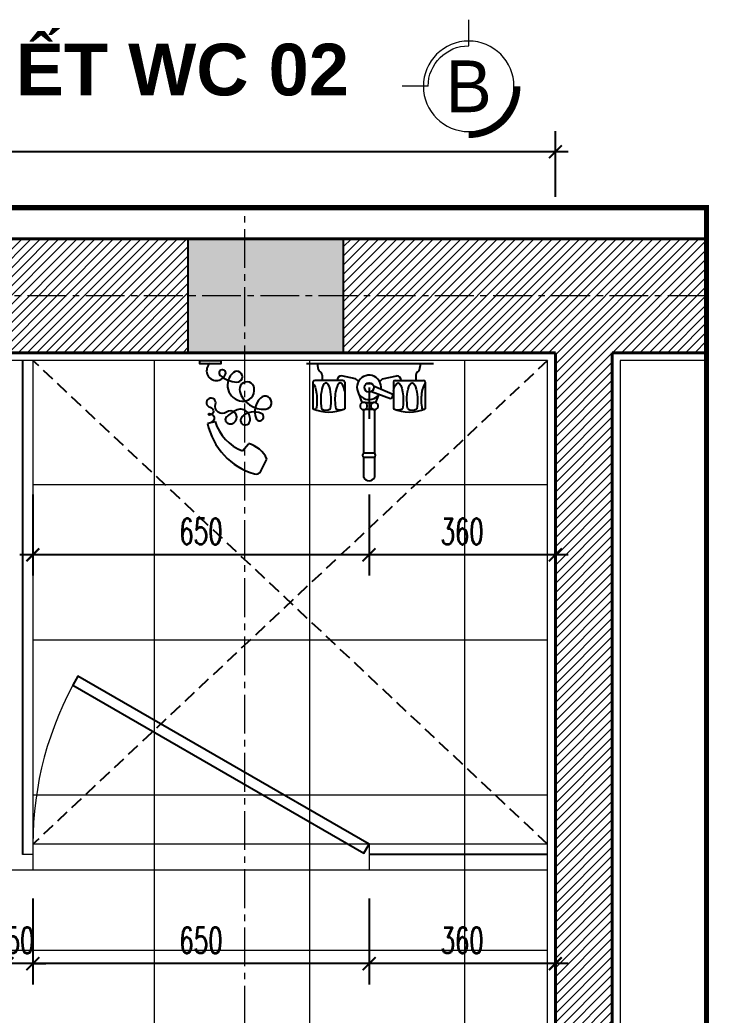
# Model space of a CAD drawing. Header units: millimetres. Extents: x -229618 to 2906, y -178063 to 96806.
# Drawn here: x -119218 to -117886, y -54675 to -52751 of the extents above; entities that cross this region are included whole.
import ezdxf
from ezdxf.enums import TextEntityAlignment as Align

# ---------------------------------------------------------------- set-up
doc = ezdxf.new("R2010")
doc.units = ezdxf.units.MM
doc.header["$LTSCALE"] = 200
doc.header["$MEASUREMENT"] = 0
doc.header["$PDMODE"] = 3
doc.header["$PDSIZE"] = 50
doc.linetypes.add('CENTER2', pattern=[1.125, 0.75, -0.125, 0.125, -0.125])
doc.linetypes.add('DASHED2', pattern=[0.375, 0.25, -0.125])
doc.layers.get('0').update_dxf_attribs({"color": 95, "linetype": 'CONTINUOUS'})
doc.layers.get('DEFPOINTS').update_dxf_attribs({"linetype": 'CONTINUOUS'})
for name, color, linetype, lineweight in [('A-Glaz', 151, 'CONTINUOUS', 25), ('cat', 1, 'CONTINUOUS', 40), ('hatch', 250, 'CONTINUOUS', 5), ('khuat', 8, 'DASHED2', 15), ('nho', 252, 'CONTINUOUS', 15), ('thay', 7, 'CONTINUOUS', 18), ('tim', 18, 'CENTER2', 9)]:
    doc.layers.add(name, color=color, linetype=linetype, lineweight=lineweight)
for name, color, linetype in [('COT', 2, 'CONTINUOUS'), ('DIM', 251, 'CONTINUOUS'), ('NOITHAT', 99, 'CONTINUOUS'), ('TEXT', 33, 'CONTINUOUS'), ('VAT-LIEU', 251, 'CONTINUOUS')]:
    doc.layers.add(name, color=color, linetype=linetype)
doc.styles.add('Aria H B iso', font='Vharialb_0.ttf')
doc.styles.add('Aria H iso', font='Vharial_0.ttf')
doc.styles.add('dam', font='Vhavanb_0.ttf', dxfattribs={"width": 0.9, "height": 450})
doc.styles.add('Scale', font='vnsimli.shx', dxfattribs={"width": 0.65, "bigfont": 'bigfont.shx'})
doc.dimstyles.new('Scale', dxfattribs={"dimscale": 75, "dimtxt": 2, "dimasz": 1, "dimexe": 1.6, "dimexo": 0, "dimgap": 0.8, "dimtad": 1, "dimdec": 0, "dimzin": 0, "dimdsep": 46, "dimtxsty": 'Scale', "dimblk": 'ARCHTICK', "dimcen": 0.1, "dimdle": 1, "dimclrd": 256, "dimclre": 256, "dimclrt": 3, "dimadec": 0, "dimazin": 0, "dimtfac": 1, "dimtdec": 0, "dimtix": 1, "dimtmove": 2, "dimatfit": 3, "dimldrblk": 'ARCHTICK', "dimfxl": 0, "dimtolj": 1, "dimtzin": 0, "dimarcsym": 0})

# ---------------------------------------------------------------- blocks, each defined once
blk = doc.blocks.new('*U871')
at = {"layer": 'thay', "ltscale": 600}
for p, q in [((0, -200), (0, 0)), ((313.2, -513.2), (513.2, -513.2))]:
    blk.add_line(p, q, dxfattribs=at)
at = {"layer": 'thay', "ltscale": 600, "const_width": 50}
blk.add_lwpolyline([(-375, -513.2, 0.414214), (0, -888.2, 0.414214)], format="xyb", dxfattribs=at)
at = {"layer": 'thay', "ltscale": 600}
blk.add_circle((0, -513.2), 350, dxfattribs=at)
blk.add_arc((0, -513.2), 313.2, 0, 90, dxfattribs=at)
at = {"layer": 'TEXT', "linetype": 'Continuous', "style": 'Aria H iso'}
blk.add_attdef('A', text='', height=350, dxfattribs=at).set_placement((0, -670.6), align=Align.CENTER)
blk = doc.blocks.new('_ArchTick')
at = {"color": 0, "linetype": 'ByBlock', "const_width": 0.15}
blk.add_lwpolyline([(-0.5, -0.5), (0.5, 0.5)], dxfattribs=at)
blk = doc.blocks.new('*D1055')
at = {"layer": 'DEFPOINTS', "color": 0, "linetype": 'Continuous'}
for p in [(-118543.2, -54449.2), (-118183.1, -54449.2), (-118543.2, -54575.3)]:
    blk.add_point(p, dxfattribs=at)
at = {"layer": 'DIM', "linetype": 'Continuous', "lineweight": -2}
for p, q in [((-118543.2, -54449.2), (-118543.2, -54615.3)), ((-118183.1, -54449.2), (-118183.1, -54615.3)), ((-118158.1, -54575.3), (-118568.2, -54575.3))]:
    blk.add_line(p, q, dxfattribs=at)
at = {"layer": 'DIM', "linetype": 'Continuous', "lineweight": -2, "xscale": 25, "yscale": 25, "zscale": 25, "rotation": 180}
blk.add_blockref('_ArchTick', (-118543.2, -54575.3), dxfattribs=at)
at = {"layer": 'DIM', "linetype": 'Continuous', "lineweight": -2, "xscale": 25, "yscale": 25, "zscale": 25}
blk.add_blockref('_ArchTick', (-118183.1, -54575.3), dxfattribs=at)
at = {"layer": 'DIM', "color": 3, "linetype": 'Continuous', "insert": (-118363.2, -54530.3), "char_height": 50, "attachment_point": 5, "style": 'Scale'}
blk.add_mtext('\\A1;360', dxfattribs=at)
blk = doc.blocks.new('*D1061')
at = {"layer": 'DEFPOINTS', "color": 0}
for p in [(-119193.2, -54449.2), (-118543.2, -54449.2), (-119193.2, -54575.3)]:
    blk.add_point(p, dxfattribs=at)
at = {"layer": 'DIM', "linetype": 'Continuous', "lineweight": -2}
for p, q in [((-119193.2, -54449.2), (-119193.2, -54615.3)), ((-118543.2, -54449.2), (-118543.2, -54615.3)), ((-118518.2, -54575.3), (-119218.2, -54575.3))]:
    blk.add_line(p, q, dxfattribs=at)
at = {"layer": 'DIM', "lineweight": -2, "xscale": 25, "yscale": 25, "zscale": 25, "rotation": 180}
blk.add_blockref('_ArchTick', (-119193.2, -54575.3), dxfattribs=at)
at = {"layer": 'DIM', "lineweight": -2, "xscale": 25, "yscale": 25, "zscale": 25}
blk.add_blockref('_ArchTick', (-118543.2, -54575.3), dxfattribs=at)
at = {"layer": 'DIM', "color": 3, "insert": (-118868.2, -54530.3), "char_height": 50, "attachment_point": 5, "style": 'Scale'}
blk.add_mtext('\\A1;650', dxfattribs=at)
blk = doc.blocks.new('*D1062')
at = {"layer": 'DEFPOINTS', "color": 0}
for p in [(-119243.2, -54449.2), (-119193.2, -54449.2), (-119243.2, -54575.3)]:
    blk.add_point(p, dxfattribs=at)
at = {"layer": 'DIM', "linetype": 'Continuous', "lineweight": -2}
for p, q in [((-119243.2, -54449.2), (-119243.2, -54615.3)), ((-119193.2, -54449.2), (-119193.2, -54615.3)), ((-119243.2, -54575.3), (-119268.2, -54575.3)), ((-119193.2, -54575.3), (-119243.2, -54575.3)), ((-119193.2, -54575.3), (-119168.2, -54575.3))]:
    blk.add_line(p, q, dxfattribs=at)
at = {"layer": 'DIM', "lineweight": -2, "xscale": 25, "yscale": 25, "zscale": 25}
blk.add_blockref('_ArchTick', (-119243.2, -54575.3), dxfattribs=at)
at = {"layer": 'DIM', "lineweight": -2, "xscale": 25, "yscale": 25, "zscale": 25, "rotation": 180}
blk.add_blockref('_ArchTick', (-119193.2, -54575.3), dxfattribs=at)
at = {"layer": 'DIM', "color": 3, "insert": (-119218.2, -54530.3), "char_height": 50, "attachment_point": 5, "style": 'Scale'}
blk.add_mtext('\\A1;50', dxfattribs=at)
blk = doc.blocks.new('*D1065')
at = {"layer": 'DEFPOINTS', "color": 0}
for p in [(-121073.1, -53006.1), (-121073.1, -53093.6), (-118183.1, -53093.6)]:
    blk.add_point(p, dxfattribs=at)
at = {"layer": 'DIM', "lineweight": -2}
for p, q in [((-121073.1, -53093.6), (-121073.1, -52966.1)), ((-118183.1, -53093.6), (-118183.1, -52966.1)), ((-118158.1, -53006.1), (-121098.1, -53006.1))]:
    blk.add_line(p, q, dxfattribs=at)
at = {"layer": 'DIM', "lineweight": -2, "xscale": 25, "yscale": 25, "zscale": 25, "rotation": 180}
blk.add_blockref('_ArchTick', (-121073.1, -53006.1), dxfattribs=at)
at = {"layer": 'DIM', "lineweight": -2, "xscale": 25, "yscale": 25, "zscale": 25}
blk.add_blockref('_ArchTick', (-118183.1, -53006.1), dxfattribs=at)
at = {"layer": 'DIM', "color": 3, "insert": (-119628.1, -52961.1), "char_height": 50, "attachment_point": 5, "style": 'Scale'}
blk.add_mtext('\\A1;2890', dxfattribs=at)
blk = doc.blocks.new('voi sen')
for p, q in [((-122.7, -5.8), (122.7, -5.8)), ((-99.7, -18), (-102, -5.8)), ((95.6, -18), (98, -5.8)), ((-92.6, -28.3), (-92.6, -38.7)), ((-28.2, -35.7), (-55.5, -29.7)), ((24.2, -35.7), (51.5, -29.7)), ((88.6, -28.3), (88.6, -38.7)), ((-110.5, -42.2), (-110.5, -93.6)), ((-52.6, -38.7), (-107, -38.7)), ((-49.1, -42.2), (-49.1, -93.6)), ((-2, -52.1), (-2, -112.7)), ((6.6, -49.4), (42.4, -64.7)), ((45, -42.2), (45, -93.6)), ((48.6, -38.7), (103, -38.7)), ((106.5, -42.2), (106.5, -93.6)), ((-15.3, -81.1), (-21.4, -65.4)), ((2.4, -59.9), (39.1, -73.4)), ((11.3, -81.1), (17.4, -65.4)), ((-15.3, -81.1), (-19.3, -85.1)), ((-19.3, -85.1), (-19.3, -90.8)), ((-19.3, -90.8), (-15.3, -94.8)), ((-9.6, -81.1), (-15.3, -81.1)), ((-15.3, -94.8), (-9.6, -94.8)), ((-12.5, -94.8), (-12.5, -179.1)), ((-9.6, -81.1), (5.6, -81.1)), ((-5.6, -85.1), (-9.6, -81.1)), ((-9.6, -94.8), (-5.6, -90.8)), ((5.6, -94.8), (-9.6, -94.8)), ((-5.6, -90.8), (-5.6, -85.1)), ((5.6, -81.1), (1.6, -85.1)), ((1.6, -85.1), (1.6, -90.8)), ((1.6, -90.8), (5.6, -94.8)), ((11.3, -81.1), (5.6, -81.1)), ((5.6, -94.8), (11.3, -94.8)), ((8.4, -94.8), (8.4, -179.1)), ((15.3, -85.1), (11.3, -81.1)), ((11.3, -94.8), (15.3, -90.8)), ((15.3, -90.8), (15.3, -85.1)), ((-299.6, -118.4), (-314.4, -121.9)), ((-246.7, -174.9), (-235.3, -160.9)), ((-211.5, -214.2), (-199.5, -190.7)), ((8.4, -179.1), (-12.5, -179.1)), ((-12.5, -187.6), (-12.5, -226.2)), ((8.4, -187.6), (-12.5, -187.6)), ((8.4, -187.6), (8.4, -226.2))]:
    blk.add_line(p, q)
blk.add_lwpolyline([(-329, 0), (-288.4, 0), (-288.4, -6.8), (-329, -6.8)], close=True)
blk.add_lwpolyline([(-309.2, -5.4, 1.296082), (-279.4, -26.7, 1.917127), (-289.6, -29.2, 0.167053), (-258.1, -42, 1.448302), (-264, -23.3, 0.673139), (-247.9, -78.6, 0.486099), (-224, -53.9, 1.074451), (-252.1, -59.9, 0.361514), (-201.9, -94, 1.428906), (-212.1, -72.7, 0.287584), (-220.6, -111.9, 1.502211), (-210.4, -102.5, 0.316107), (-247.9, -109.3, 1.315856), (-232.5, -117.8, 0.643473), (-259.8, -96.5, 0.070392), (-277.7, -109.3, 0.515207), (-275.9, -121.2, 1.801469), (-277.7, -99.9, -0.730196), (-298.9, -84.6, 2.626927), (-309.2, -90.6, -0.91518), (-310.9, -105.9, -0.978175), (-310.9, -102.5, -0.823089), (-307, -120.1, 1.030732)], format="xyb")
blk.add_circle((-2, -52.1), 8.98)
for centre, radius, start, end in [((-96.2, -17.3), 3.51, 190.9342, 244.0927), ((92.2, -17.3), 3.51, 295.9073, 349.0658), ((-101.8, -28.8), 9.19, 2.5704, 64.0927), ((-55, -38.7), 9.02, 93.3689, 179.6356), ((-36.9, -50.2), 16.9, 33.136, 59.1863), ((-2, -52.1), 23.5, 351.179, 325.5025), ((32.9, -50.2), 16.9, 120.8137, 146.864), ((51, -38.7), 9.02, 0.3644, 86.6311), ((97.8, -28.8), 9.19, 115.9073, 177.4296), ((-107, -42.2), 3.51, 90, 180), ((-52.6, -42.2), 3.51, 0, 90), ((48.6, -42.2), 3.51, 90, 180), ((103, -42.2), 3.51, 0, 90), ((38.7, -68.3), 5.13, 274.9908, 44.6088), ((-107.4, -84.3), 9.79, 251.3249, 288.6751), ((-79.8, -21.8), 78.1, 246.834, 293.166), ((-85.4, -78.8), 17.2, 239.5437, 300.4563), ((-57.8, -75.6), 19.9, 244.1068, 295.8932), ((53.8, -75.6), 19.9, 244.1068, 295.8932), ((75.8, -21.8), 78.1, 246.834, 293.166), ((81.3, -78.8), 17.2, 239.5437, 300.4563), ((103.4, -84.3), 9.79, 251.3249, 288.6751), ((-187.2, -94.6), 130, 192.1102, 253.6823), ((-214, -91.2), 89.8, 197.5722, 248.6715), ((-248.8, -213.4), 54.3, 24.7573, 75.5935), ((-9.2, -183.3), 5.39, 127.2582, 232.7418), ((5.2, -183.3), 5.39, 307.2582, 52.7418), ((-220.8, -209.4), 10.4, 253.6823, 332.9058), ((-2, -220.9), 11.7, 206.8707, 333.1293)]:
    blk.add_arc(centre, radius, start, end)
at = {"extrusion": (0, 0, -1)}
for centre, start_param, end_param in [((-112.9, -76.4), 0.240539, 2.117435), ((53.8, -76.4), 5.256148, 8.40062), ((81.3, -76.4), 4.16575, 8.40062), ((53.8, -76.4), 10.448935, 10.451815)]:
    blk.add_ellipse(centre, major_axis=(0, 33), ratio=0.308277, start_param=start_param, end_param=end_param, dxfattribs=at)
for centre, start_param, end_param in [((-85.4, -76.4), 4.16575, 8.40062), ((-57.8, -76.4), 5.256148, 8.40062), ((108.9, -76.4), 0.240539, 2.117435), ((-57.8, -76.4), 10.448935, 10.451815)]:
    blk.add_ellipse(centre, major_axis=(0, 33), ratio=0.308277, start_param=start_param, end_param=end_param)
blk.add_open_spline([(1.3, -44.5), (0.6, -45), (-0.6, -45.9), (0.7, -42.6), (-0.7, -45.8), (0.1, -42.7), (-2.1, -46.1), (-0.8, -43), (-0.3, -45.5), (-3.2, -45.3), (-1.7, -43.7), (-0.4, -44.3), (-3.7, -44.8), (-1.6, -43.5), (-2.9, -44.9), (-2.7, -43.1), (-3.6, -46.3), (-4.5, -42.7), (-1.9, -45.7), (-4.4, -45.2), (-5.6, -45.4)], degree=3, knots=[0, 0, 0, 0, 568.134721, 1123.169269, 1616.378313, 2016.53444, 2635.629623, 3118.672723, 3514.287506, 4143.124786, 4716.379127, 4837.224026, 5505.115343, 5774.448331, 6099.929439, 6319.034324, 6852.912874, 7381.452338, 7952.504332, 8849.986212, 8849.986212, 8849.986212, 8849.986212])
blk = doc.blocks.new('*D1201')
at = {"layer": 'DEFPOINTS', "color": 0}
for p in [(-118543.2, -53668.9), (-118183.1, -53668.9), (-118543.2, -53785.2)]:
    blk.add_point(p, dxfattribs=at)
at = {"layer": 'DIM', "lineweight": -2}
for p, q in [((-118543.2, -53668.9), (-118543.2, -53825.2)), ((-118183.1, -53668.9), (-118183.1, -53825.2)), ((-118158.1, -53785.2), (-118568.2, -53785.2))]:
    blk.add_line(p, q, dxfattribs=at)
at = {"layer": 'DIM', "lineweight": -2, "xscale": 25, "yscale": 25, "zscale": 25, "rotation": 180}
blk.add_blockref('_ArchTick', (-118543.2, -53785.2), dxfattribs=at)
at = {"layer": 'DIM', "lineweight": -2, "xscale": 25, "yscale": 25, "zscale": 25}
blk.add_blockref('_ArchTick', (-118183.1, -53785.2), dxfattribs=at)
at = {"layer": 'DIM', "color": 3, "insert": (-118363.2, -53740.2), "char_height": 50, "attachment_point": 5, "style": 'Scale'}
blk.add_mtext('\\A1;360', dxfattribs=at)
blk = doc.blocks.new('*D1202')
at = {"layer": 'DEFPOINTS', "color": 0}
for p in [(-119193.2, -53668.9), (-118543.2, -53668.9), (-119193.2, -53785.2)]:
    blk.add_point(p, dxfattribs=at)
at = {"layer": 'DIM', "lineweight": -2}
for p, q in [((-119193.2, -53668.9), (-119193.2, -53825.2)), ((-118543.2, -53668.9), (-118543.2, -53825.2)), ((-118518.2, -53785.2), (-119218.2, -53785.2))]:
    blk.add_line(p, q, dxfattribs=at)
at = {"layer": 'DIM', "lineweight": -2, "xscale": 25, "yscale": 25, "zscale": 25, "rotation": 180}
blk.add_blockref('_ArchTick', (-119193.2, -53785.2), dxfattribs=at)
at = {"layer": 'DIM', "lineweight": -2, "xscale": 25, "yscale": 25, "zscale": 25}
blk.add_blockref('_ArchTick', (-118543.2, -53785.2), dxfattribs=at)
at = {"layer": 'DIM', "color": 3, "insert": (-118868.2, -53740.2), "char_height": 50, "attachment_point": 5, "style": 'Scale'}
blk.add_mtext('\\A1;650', dxfattribs=at)

msp = doc.modelspace()

# ---------------------------------------------------------------- hatches: boundary and pattern name
at = {"layer": 'hatch', "linetype": 'Continuous'}
h = msp.add_hatch(dxfattribs=at)
h.set_pattern_fill('ANSI31', color=256, scale=100, style=0)
h.set_pattern_definition([(45, (-285883.295, -7199.217), (-8.8388348, 8.8388348), [])])
h.paths.add_polyline_path([(-121293.1, -55764.5), (-121183.1, -55764.5), (-121183.1, -53774.5), (-121463.2, -53774.5), (-121463.2, -53664.5), (-121073.1, -53664.5), (-121073.1, -55764.5), (-118893.1, -55764.5), (-118893.1, -55874.5), (-121293.1, -55874.5)])
h.paths.add_polyline_path([(-118183.1, -53394.5), (-118073.1, -53394.5), (-118073.1, -54824.5), (-118183.1, -54824.5)])
h.paths.add_polyline_path([(-118593.1, -53174.5), (-117890.9, -53174.5), (-117890.9, -53394.5), (-118593.1, -53394.5)])
h.paths.add_polyline_path([(-121463.2, -53284.5), (-121373.1, -53284.5), (-121373.1, -53394.5), (-121463.2, -53394.5)])
h.paths.add_polyline_path([(-118673.1, -55764.5), (-118183.1, -55764.5), (-118183.1, -55574.5), (-118073.1, -55574.5), (-118073.1, -55874.5), (-118673.1, -55874.5)])
h.paths.add_polyline_path([(-118893.1, -55874.5), (-118783.1, -55874.5), (-118783.1, -55930.5), (-118893.1, -55930.5)])
h.paths.add_polyline_path([(-118893.1, -53394.5), (-121073.1, -53394.5), (-121073.1, -53174.5), (-118893.1, -53174.5)])
edge = h.paths.add_edge_path()
edge.add_arc((-121263.2, -53314.4), 200, 495.5936, 531.388, ccw=False)
edge.add_line((-121406.1, -53174.5), (-121373.1, -53174.5))
edge.add_line((-121373.1, -53174.5), (-121373.1, -53284.5))
edge.add_line((-121373.1, -53284.5), (-121461, -53284.5))
h = msp.add_hatch(dxfattribs=at)
h.set_pattern_fill('BT', color=256, scale=100, style=0)
h.set_pattern_definition([(0, (83.29, 12.83), (0, 100), [0, -100]), (0, (12.65, 56.06), (0, 100), [0, -100]), (0, (15.78, 38.46), (0, 100), [0, -100]), (0, (51, 46.67), (0, 100), [0, -100]), (0, (32.02, 75.43), (0, 100), [0, -100]), (0, (26.93, 62.72), (0, 100), [0, -100]), (0, (35.94, 84.04), (0, 100), [0, -100]), (0, (22.04, 92.45), (0, 100), [0, -100]), (0, (41.22, 70.54), (0, 100), [0, -100]), (0, (9.13, 70.93), (0, 100), [0, -100]), (0, (73.12, 71.32), (0, 100), [0, -100]), (0, (87.6, 74.06), (0, 100), [0, -100]), (0, (80.16, 63.89), (0, 100), [0, -100]), (0, (82.32, 50.2), (0, 100), [0, -100]), (0, (56.29, 62.13), (0, 100), [0, -100]), (0, (55.51, 34.55), (0, 100), [0, -100]), (0, (55.51, 25.94), (0, 100), [0, -100]), (0, (8.15, 23.98), (0, 100), [0, -100]), (0, (47.68, 35.72), (0, 100), [0, -100]), (0, (48.07, 2.46), (0, 100), [0, -100]), (0, (37.31, 23.79), (0, 100), [0, -100]), (0, (38.09, 14), (0, 100), [0, -100]), (0, (25.17, 6.77), (0, 100), [0, -100]), (0, (31.83, 20.07), (0, 100), [0, -100]), (0, (27.13, 24.18), (0, 100), [0, -100]), (45, (79.99, 21.105), (0, 100.00003), [8, -133.4214]), (135, (85.65, 26.76), (-100.00003, 0), [8, -133.4214]), (270, (79.99, 32.42), (100, -2e-14), [11.3137, -88.6863]), (180, (76.52, 22.38), (-1e-14, -100), [12, -88]), (270, (64.52, 22.38), (100, -2e-14), [12, -88]), (45, (64.52, 10.38), (0, 100.00003), [16.9706, -124.4508]), (90, (39.51, 29.29), (-100, 6e-15), [16.8, -83.2]), (180, (39.51, 46.09), (-1e-14, -100), [16.8, -83.2]), (315, (22.714, 46.095), (100.00003, -2e-14), [23.7588, -117.6626]), (135, (25.28, 11.31), (-100.00003, 0), [7, -134.4214]), (225, (20.33, 16.26), (-1e-14, -100.00003), [7, -134.4214]), (0, (15.38, 11.31), (0, 100), [9.8995, -90.1005]), (0, (61.83, 78.92), (0, 100), [13.75, -86.25]), (90, (75.58, 78.92), (-100, 6e-15), [13.75, -86.25]), (225, (75.584, 92.67), (-1e-14, -100.00003), [19.4454, -121.9759]), (270, (50.27, 80.91), (100, -2e-14), [12.5, -87.5]), (0, (50.27, 68.41), (0, 100), [12.5, -87.5]), (135, (62.77, 68.41), (-100.00003, 0), [17.6777, -123.7437]), (45, (56.63, 84.76), (0, 100.00003), [8.5, -132.9214]), (135, (62.64, 90.77), (-100.00003, 0), [8.5, -132.9214]), (270, (56.63, 96.78), (100, -2e-14), [12.0208, -87.9792]), (135, (17.366, 77.56), (-100.00003, 0), [14.1421, -127.2792]), (0, (7.37, 77.56), (0, 100), [10, -90]), (270, (7.37, 87.56), (100, -2e-14), [10, -90]), (45, (0, 0), (-49.497475, 49.497475), []), (45, (35, 0), (-49.497475, 49.497475), [])])
h.paths.add_polyline_path([(-118673.1, -55874.5), (-118893.1, -55874.5), (-118893.1, -55574.5), (-118673.1, -55574.5)])
h.paths.add_polyline_path([(-121373.1, -53394.5), (-121373.1, -53174.5), (-121073.1, -53174.5), (-121073.1, -53394.5)])
h.paths.add_polyline_path([(-118593.1, -53174.5), (-118593.1, -53394.5), (-118893.1, -53394.5), (-118893.1, -53174.5)])
h = msp.add_hatch(dxfattribs=at)
h.set_pattern_fill('_USER', color=256, scale=300, style=0, double=1, pattern_type=0)
h.set_pattern_definition([(180, (-121058.13, -55749.5), (0, 300), []), (90, (-121058.13, -55749.5), (300, 2e-14), [])])
h.paths.add_polyline_path([(-118198.1, -54394.5), (-118198.1, -55749.5), (-118658.1, -55749.5), (-118658.1, -55559.5), (-118908.1, -55559.5), (-118908.1, -55749.5), (-121058.1, -55749.5), (-121058.1, -54394.5)])
h.paths.add_polyline_path([(-118198.1, -54394.5), (-119193.2, -54394.5), (-119193.2, -53409.5), (-118198.1, -53409.5)])

# ---------------------------------------------------------------- linework, layer by layer
at = {"layer": 'A-Glaz', "linetype": 'Continuous'}
for p, q in [((-119213.2, -53409.5), (-119213.2, -54364.5)), ((-118198.1, -54364.5), (-118543.2, -54364.5))]:
    msp.add_line(p, q, dxfattribs=at)
msp.add_lwpolyline([(-118543.2, -54344.5), (-119106.2, -54019.5), (-119116.2, -54036.8), (-118553.2, -54361.8)], close=True, dxfattribs=at)
at = {"layer": 'cat', "linetype": 'Continuous'}
for points in [[(-121406.1, -53174.5), (-117890.9, -53174.5)], [(-118183.1, -53394.5), (-121463.2, -53394.5)], [(-118073.1, -53394.5), (-118073.1, -54824.5), (-118183.1, -54824.5), (-118183.1, -53394.5)], [(-117890.9, -53394.5), (-118073.1, -53394.5)]]:
    msp.add_lwpolyline(points, dxfattribs=at)
at = {"layer": 'COT', "linetype": 'Continuous'}
msp.add_lwpolyline([(-118593.1, -53394.5), (-118893.1, -53394.5), (-118893.1, -53174.5), (-118593.1, -53174.5)], close=True, dxfattribs=at)
at = {"layer": 'hatch', "linetype": 'Continuous'}
msp.add_lwpolyline([(-117890.9, -53409.5), (-118058.1, -53409.5), (-118058.1, -54824.5), (-118198.1, -54824.5), (-118198.1, -53409.5), (-121058.1, -53409.5), (-121058.1, -55749.5), (-118908.1, -55749.5)], dxfattribs=at)
at = {"layer": 'khuat', "color": 5, "const_width": 10}
msp.add_lwpolyline([(-117890.9, -53114.4), (-121263.2, -53114.4, 0.414214), (-121463.2, -53314.4), (-121463.2, -55930.5), (-118090.9, -55930.5, 0.414214), (-117890.9, -55730.5)], format="xyb", close=True, dxfattribs=at)
at = {"layer": 'nho', "linetype": 'Continuous'}
msp.add_line((-119193.2, -54364.5), (-119213.2, -54364.5), dxfattribs=at)
msp.add_arc((-118543.2, -54344.5), 650, 150, 180, dxfattribs=at)
at = {"layer": 'thay', "linetype": 'Continuous'}
for p, q in [((-119193.2, -53409.5), (-119193.2, -54344.5)), ((-118198.1, -54344.5), (-119193.2, -54344.5)), ((-119193.2, -54344.5), (-119193.2, -54394.5)), ((-118543.2, -54344.5), (-118543.2, -54394.5)), ((-118198.1, -54394.5), (-121058.1, -54394.5))]:
    msp.add_line(p, q, dxfattribs=at)
at = {"layer": 'tim', "ltscale": 0.5}
for p, q in [((-118783.1, -55930.5), (-118783.1, -53114.4)), ((-117890.9, -53284.5), (-121463.2, -53284.5))]:
    msp.add_line(p, q, dxfattribs=at)
at = {"layer": 'VAT-LIEU', "linetype": 'DASHED2', "ltscale": 0.5}
for p, q in [((-118198.1, -53409.5), (-119193.2, -54344.5)), ((-118198.1, -54344.5), (-119193.2, -53409.5))]:
    msp.add_line(p, q, dxfattribs=at)

# ---------------------------------------------------------------- block references
at = {"layer": 'DIM', "xscale": -0.25, "yscale": 0.25, "zscale": 0.25}
msp.add_blockref('*U871', (-118350.7, -52751.4), dxfattribs=at)
at = {"layer": 'NOITHAT', "linetype": 'Continuous'}
msp.add_blockref('voi sen', (-118541.2, -53409.5), dxfattribs=at)

# ---------------------------------------------------------------- texts
at = {"layer": 'TEXT', "style": 'Aria H B iso'}
msp.add_text('mÆt c¾t 1-1 chi tiÕt wc 02', height=100, dxfattribs=at).set_placement((-119559.9, -52897.3), align=Align.CENTER)
at = {"layer": 'TEXT', "linetype": 'Continuous', "style": 'dam'}
msp.add_text('b', height=100, dxfattribs=at).set_placement((-118350.7, -52879.7), align=Align.MIDDLE)

# ---------------------------------------------------------------- dimensions: what is measured, and where the dimension line sits
at = {"layer": 'DIM'}
for base, p1, p2, override, picture, middle in [((-121073.1, -53006.1), (-118183.1, -53093.6), (-121073.1, -53093.6), {"dimscale": 25}, '*D1065', (-119628.1, -52961.1)), ((-119193.2, -53785.2), (-118543.2, -53668.9), (-119193.2, -53668.9), {"dimscale": 25}, '*D1202', (-118868.2, -53740.2)), ((-118543.2, -53785.2), (-118183.1, -53668.9), (-118543.2, -53668.9), {"dimscale": 25}, '*D1201', (-118363.2, -53740.2)), ((-119243.2, -54575.3), (-119193.2, -54449.2), (-119243.2, -54449.2), {"dimscale": 25, "dimfxl": 70}, '*D1062', (-119218.2, -54530.3)), ((-119193.2, -54575.3), (-118543.2, -54449.2), (-119193.2, -54449.2), {"dimscale": 25, "dimfxl": 70}, '*D1061', (-118868.2, -54530.3))]:
    dim = msp.add_linear_dim(base=base, p1=p1, p2=p2, angle=180, dimstyle='Scale', override=override, dxfattribs=at)
    dim.commit()
    dim.dimension.update_dxf_attribs({"geometry": picture, "text_midpoint": middle})
at = {"layer": 'DIM', "linetype": 'Continuous'}
dim = msp.add_linear_dim(base=(-118543.2, -54575.3), p1=(-118183.1, -54449.2), p2=(-118543.2, -54449.2), angle=180, dimstyle='Scale', override={"dimscale": 25, "dimfxl": 70}, dxfattribs=at)
dim.commit()
dim.dimension.update_dxf_attribs({"geometry": '*D1055', "text_midpoint": (-118363.2, -54530.3)})

doc.saveas('drawing.dxf')
